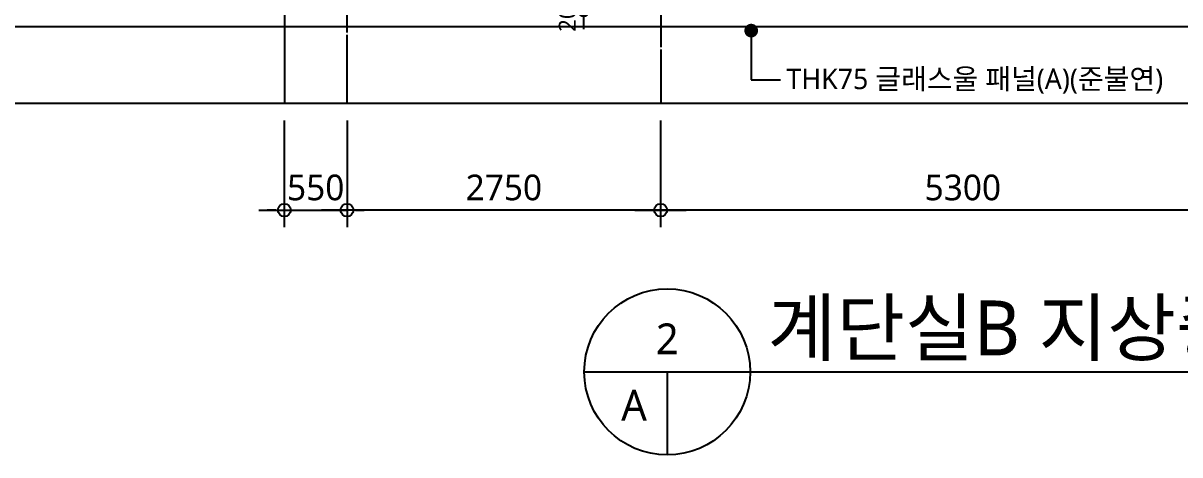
# Model space of a CAD drawing. Header units: millimetres. Extents: x 81033 to 452328, y -17390 to 42241.
# Drawn here: x 208184 to 218328, y 1153 to 4936 of the extents above; entities that cross this region are included whole.
import ezdxf
from ezdxf.enums import TextEntityAlignment as Align

# ---------------------------------------------------------------- set-up
doc = ezdxf.new("R2010")
doc.units = ezdxf.units.MM
doc.header["$LTSCALE"] = 100
doc.header["$MEASUREMENT"] = 0
doc.header["$PDSIZE"] = -10
doc.linetypes.add('CEN', pattern=[62, 60, -1, 0, -1])
doc.layers.get('0').update_dxf_attribs({"linetype": 'CONTINUOUS'})
doc.layers.get('Defpoints').update_dxf_attribs({"color": 171, "linetype": 'CONTINUOUS'})
for name, color, linetype in [('CEN(ST)', 1, 'CEN'), ('FIN(패널-T75 글라스울)', 6, 'CONTINUOUS'), ('NDIM', 7, 'CONTINUOUS'), ('SYM', 7, 'CONTINUOUS'), ('TEXT', 3, 'CONTINUOUS'), ('TEXT(MIN)', 7, 'CONTINUOUS')]:
    doc.layers.add(name, color=color, linetype=linetype)
doc.styles.add('CGS', font='cgse', dxfattribs={"bigfont": 'cgs'})
doc.styles.add('나눔바른고딕', font='NanumBarunGothic.ttf')
doc.dimstyles.new('NDIM 1200', dxfattribs={"dimscale": 75, "dimtxt": 3, "dimasz": 1, "dimexe": 2, "dimexo": 2, "dimgap": 1, "dimtad": 1, "dimdec": 0, "dimdsep": 46, "dimtxsty": 'CGS', "dimblk": 'DOT0', "dimcen": 1, "dimdle": 8, "dimclrd": 256, "dimclre": 256, "dimclrt": 256, "dimadec": 0, "dimazin": 0, "dimtfac": 1, "dimtdec": 0, "dimtix": 1, "dimtmove": 2, "dimatfit": 3, "dimldrblk": 'DOT0', "dimfxl": 1, "dimtolj": 1, "dimtzin": 0, "dimlwd": -1, "dimlwe": -1, "dimarcsym": 0})

# ---------------------------------------------------------------- blocks, each defined once
blk = doc.blocks.new('중층평면도-b')
at = {"layer": 'CEN(ST)', "ltscale": 0.1}
for p, q in [((211151, -27039), (211151, -12899)), ((213901, -18506), (213901, -27039))]:
    blk.add_line(p, q, dxfattribs=at)
at = {"layer": 'CEN(ST)', "ltscale": 0.5}
blk.add_lwpolyline([(210601, -12899), (210601, -27039)], dxfattribs=at)
at = {"layer": 'Defpoints', "ltscale": 10000}
blk.add_lwpolyline([(208051, -12899), (227551, -12899), (227551, -27039), (208051, -27039)], close=True, dxfattribs=at)
at = {"layer": 'FIN(패널-T75 글라스울)', "ltscale": 0.1}
blk.add_lwpolyline([(208051, -26364), (222276, -26364)], dxfattribs=at)
blk = doc.blocks.new('DOT0')
blk.add_line((-3, 0), (3, 0))
at = {"color": 6}
blk.add_circle((0, 0), 0.75, dxfattribs=at)
blk = doc.blocks.new('*D901')
at = {"layer": 'Defpoints', "color": 0, "ltscale": 0.4, "transparency": 16777216}
for p in [(213775, 4233), (219075, 4233), (213775, 3298)]:
    blk.add_point(p, dxfattribs=at)
at = {"layer": 'NDIM', "ltscale": 0.4, "transparency": 16777216}
for p, q in [((213775, 4083), (213775, 3148)), ((219075, 4083), (219075, 3148)), ((219000, 3298), (213850, 3298))]:
    blk.add_line(p, q, dxfattribs=at)
at = {"layer": 'NDIM', "ltscale": 0.4, "transparency": 16777216, "xscale": 75, "yscale": 75, "zscale": 75, "rotation": 180}
blk.add_blockref('DOT0', (213775, 3298), dxfattribs=at)
at = {"layer": 'NDIM', "ltscale": 0.4, "transparency": 16777216, "xscale": 75, "yscale": 75, "zscale": 75}
blk.add_blockref('DOT0', (219075, 3298), dxfattribs=at)
at = {"layer": 'NDIM', "ltscale": 0.4, "transparency": 16777216, "insert": (216425, 3495), "char_height": 225, "attachment_point": 5, "style": '나눔바른고딕'}
blk.add_mtext('\\A1;5300', dxfattribs=at)
blk = doc.blocks.new('*D902')
at = {"layer": 'Defpoints', "color": 0, "ltscale": 0.4, "transparency": 16777216}
for p in [(211025, 4233), (213775, 4233), (211025, 3298)]:
    blk.add_point(p, dxfattribs=at)
at = {"layer": 'NDIM', "ltscale": 0.4, "transparency": 16777216}
for p, q in [((211025, 4083), (211025, 3148)), ((213775, 4083), (213775, 3148)), ((213700, 3298), (211100, 3298))]:
    blk.add_line(p, q, dxfattribs=at)
at = {"layer": 'NDIM', "ltscale": 0.4, "transparency": 16777216, "xscale": 75, "yscale": 75, "zscale": 75, "rotation": 180}
blk.add_blockref('DOT0', (211025, 3298), dxfattribs=at)
at = {"layer": 'NDIM', "ltscale": 0.4, "transparency": 16777216, "xscale": 75, "yscale": 75, "zscale": 75}
blk.add_blockref('DOT0', (213775, 3298), dxfattribs=at)
at = {"layer": 'NDIM', "ltscale": 0.4, "transparency": 16777216, "insert": (212400, 3495), "char_height": 225, "attachment_point": 5, "style": '나눔바른고딕'}
blk.add_mtext('\\A1;2750', dxfattribs=at)
blk = doc.blocks.new('*D903')
at = {"layer": 'Defpoints', "color": 0, "ltscale": 0.4, "transparency": 16777216}
for p in [(210475, 4233), (211025, 4233), (211025, 3298)]:
    blk.add_point(p, dxfattribs=at)
at = {"layer": 'NDIM', "ltscale": 0.4, "transparency": 16777216}
for p, q in [((210475, 4083), (210475, 3148)), ((211025, 4083), (211025, 3148)), ((210400, 3298), (210325, 3298)), ((210475, 3298), (211025, 3298)), ((211100, 3298), (211175, 3298))]:
    blk.add_line(p, q, dxfattribs=at)
at = {"layer": 'NDIM', "ltscale": 0.4, "transparency": 16777216, "xscale": 75, "yscale": 75, "zscale": 75}
blk.add_blockref('DOT0', (210475, 3298), dxfattribs=at)
at = {"layer": 'NDIM', "ltscale": 0.4, "transparency": 16777216, "xscale": 75, "yscale": 75, "zscale": 75, "rotation": 180}
blk.add_blockref('DOT0', (211025, 3298), dxfattribs=at)
at = {"layer": 'NDIM', "ltscale": 0.4, "transparency": 16777216, "insert": (210750, 3495), "char_height": 225, "attachment_point": 5, "style": '나눔바른고딕'}
blk.add_mtext('\\A1;550', dxfattribs=at)
blk = doc.blocks.new('*D891')
at = {"layer": 'Defpoints', "color": 0, "ltscale": 0.4, "transparency": 16777216}
for p in [(213447, 5233), (213100, 5033), (213447, 5033)]:
    blk.add_point(p, dxfattribs=at)
at = {"layer": 'NDIM', "ltscale": 0.4, "transparency": 16777216}
for p, q in [((213347, 5233), (213000, 5233)), ((213100, 5183), (213100, 5083)), ((213347, 5033), (213000, 5033))]:
    blk.add_line(p, q, dxfattribs=at)
at = {"layer": 'NDIM', "ltscale": 0.4, "transparency": 16777216, "xscale": 50, "yscale": 50, "zscale": 50}
for p, rotation in [((213100, 5233), 90), ((213100, 5033), 270)]:
    blk.add_blockref('DOT0', p, dxfattribs=dict(at, rotation=rotation))
at = {"layer": 'NDIM', "ltscale": 0.4, "transparency": 16777216, "insert": (212957, 5028), "char_height": 150, "attachment_point": 5, "rotation": 90, "style": '나눔바른고딕'}
blk.add_mtext('\\A1;200', dxfattribs=at)

msp = doc.modelspace()

# ---------------------------------------------------------------- linework, layer by layer
at = {"layer": 'SYM'}
for p, q in [((213105.5, 1880.4), (223234.3, 1880.4)), ((213832.8, 1880.4), (213832.8, 1153.2))]:
    msp.add_line(p, q, dxfattribs=at)
msp.add_circle((213832.8, 1880.4), 727.3, dxfattribs=at)

# ---------------------------------------------------------------- block references
msp.add_blockref('중층평면도-b', (-125.5, 31272.3))

# ---------------------------------------------------------------- texts
at = {"layer": 'TEXT', "style": '나눔바른고딕'}
msp.add_text('계단실B 지상중층 확대 평면도', height=480, dxfattribs=at).set_placement((222835.6, 2265.9), align=Align.MIDDLE_RIGHT)
for s, p in [('2', (213832.8, 2171.4)), ('A', (213541.8, 1589.5))]:
    msp.add_text(s, height=270, dxfattribs=at).set_placement(p, align=Align.MIDDLE)
at = {"layer": 'TEXT(MIN)', "style": '나눔바른고딕'}
msp.add_text('THK75 글래스울 패널(A)(준불연)', height=180, dxfattribs=at).set_placement((214878.8, 4448.2), align=Align.MIDDLE_LEFT)

# ---------------------------------------------------------------- dimensions: what is measured, and where the dimension line sits
at = {"layer": 'NDIM', "ltscale": 0.4}
dim = msp.add_linear_dim(base=(213100, 5033.3), p1=(213447.3, 5233.3), p2=(213447.3, 5033.3), angle=270, dimstyle='NDIM 1200', override={"dimscale": 50, "dimtxsty": '나눔바른고딕'}, dxfattribs=at)
dim.commit()
dim.dimension.update_dxf_attribs({"geometry": '*D891', "text_midpoint": (212957.4, 5028.3), "dimtype": 160})
dim = msp.add_linear_dim(base=(211025, 3297.6), p1=(210475, 4233.3), p2=(211025, 4233.3), dimstyle='NDIM 1200', override={"dimtxsty": '나눔바른고딕'}, dxfattribs=at)
dim.commit()
dim.dimension.update_dxf_attribs({"geometry": '*D903', "text_midpoint": (210750, 3494.7)})
for base, p1, p2, picture, middle in [((211025, 3297.6), (213775, 4233.3), (211025, 4233.3), '*D902', (212400, 3494.7)), ((213775, 3297.6), (219075, 4233.3), (213775, 4233.3), '*D901', (216425, 3494.9))]:
    dim = msp.add_linear_dim(base=base, p1=p1, p2=p2, angle=180, dimstyle='NDIM 1200', override={"dimtxsty": '나눔바른고딕'}, dxfattribs=at)
    dim.commit()
    dim.dimension.update_dxf_attribs({"geometry": picture, "text_midpoint": middle})

# ---------------------------------------------------------------- leaders
at = {"layer": 'NDIM', "ltscale": 10000}
msp.add_leader([(214569.1, 4870.9), (214569.1, 4438.3), (214825.3, 4438.3)], dimstyle='NDIM 1200', override={"dimscale": 120, "dimasz": 1, "dimgap": 1, "dimtad": 0, "dimldrblk": 'Dot'}, dxfattribs=at)

doc.saveas('drawing.dxf')
